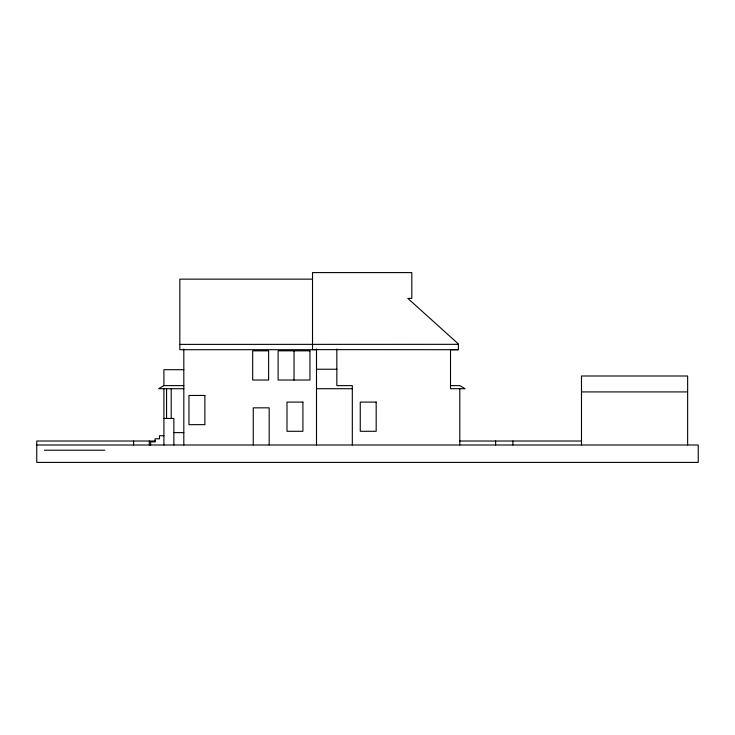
<?xml version="1.0" encoding="UTF-8"?>
<svg xmlns="http://www.w3.org/2000/svg" width="735" height="735" viewBox="0 0 735 735"><rect width="100%" height="100%" fill="white"/><g stroke="black" fill="none" stroke-linecap="round" stroke-linejoin="round"><path stroke-width="1.1" d="M183.814 385.618L163.914 385.618L158.604 388.714L183.814 388.714M312.513 279.144L179.836 279.144L179.836 349.704L316.5 349.704M179.836 344.393L458.392 344.329M450.527 349.704L458.392 349.704L458.392 343.971L407.824 298.382L411.811 298.382L411.811 272.593L312.513 272.593L312.513 349.63L458.392 349.704M316.5 369.236L336.841 369.236M183.814 369.696L163.914 369.696L163.914 385.618M450.509 385.618L459.798 385.618L465.099 388.714L450.509 388.714L450.509 349.391M316.5 388.714L352.322 388.714M581.486 391.92L687.638 391.92M163.914 418.463L173.864 418.463L173.864 444.997M173.864 432.612L183.814 432.612M163.914 435.708L159.486 435.708L159.486 438.804L155.067 438.804L155.067 441.9L150.647 441.9L150.647 444.997M155.609 441.018L36.75 441.018L36.75 462.407L698.25 462.407L698.25 444.997L36.75 444.997M459.614 441.018L581.275 441.018M44.302 450.215L104.811 450.215M687.638 444.997L687.638 375.998L581.486 375.998L581.486 444.997M512.865 441.018L512.865 444.997M495.62 441.018L495.62 444.997M459.798 388.714L459.798 444.997M352.322 444.997L352.322 385.618L336.841 385.618L336.841 349.024M316.5 348.978L316.5 444.997M294.037 350.834L294.037 380.023M269.175 444.997L269.175 407.842L253.253 407.842L253.253 444.997M183.814 349.051L183.814 444.997M171.209 388.714L171.209 418.463M166.569 388.714L166.569 418.463M163.914 388.714L163.914 444.997M149.315 441.018L149.315 444.997M133.605 441.018L133.605 444.997M268.606 350.834L252.684 350.834L252.684 380.023L268.606 380.023L268.606 350.834M309.959 350.834L278.115 350.834L278.115 380.023L309.959 380.023L309.959 350.834M204.89 395.458L188.969 395.458L188.969 424.655L204.89 424.655L204.89 395.458M302.912 402.091L286.99 402.091L286.99 431.289L302.912 431.289L302.912 402.091M376.182 402.091L360.26 402.091L360.26 431.289L376.182 431.289L376.182 402.091"/></g></svg>
